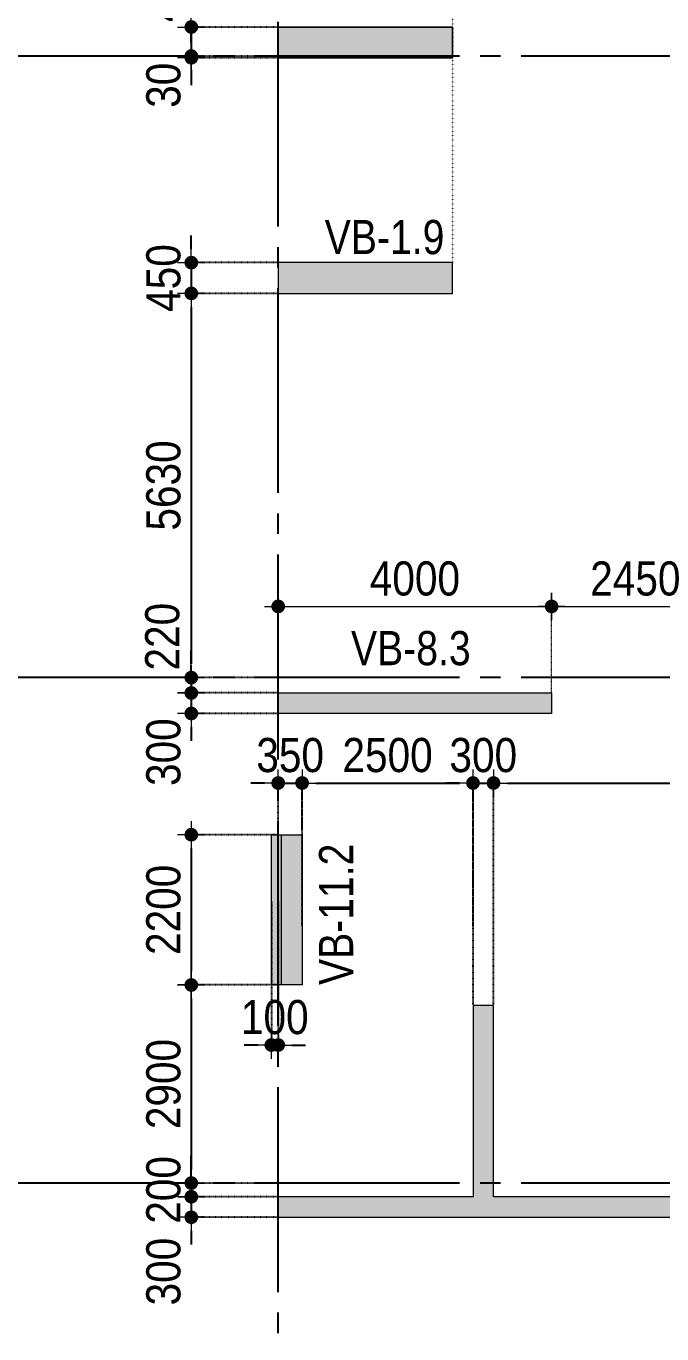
# Model space of a CAD drawing. Header units: millimetres. Extents: x -3973692 to -2843767, y 592734 to 838475.
# Drawn here: x -3875332 to -3866033, y 698024 to 717169 of the extents above; entities that cross this region are included whole.
import ezdxf
from ezdxf.enums import TextEntityAlignment as Align

# ---------------------------------------------------------------- set-up
doc = ezdxf.new("R2010")
doc.units = ezdxf.units.MM
doc.header["$MEASUREMENT"] = 0
doc.header["$PDMODE"] = 3
doc.header["$PDSIZE"] = -20
for name, pattern in [('CHG_XX_Luoi truc$0$MB_Luoi truc$0$Center101', [13, 10, -1, 1, -1]), ('DIVIDE2', [15.875, 6.35, -3.175, 0, -3.175, 0, -3.175]), ('DOT2', [0.125, 0, -0.125]), ('HIDDEN5', [2.8375, 1.25, -1.5875])]:
    doc.linetypes.add(name, pattern=pattern)
doc.layers.get('0').update_dxf_attribs({"lineweight": 9})
doc.layers.get('Defpoints').update_dxf_attribs({"color": 10, "lineweight": 0})
for name, color, linetype, lineweight in [("'S_General_Dim_1", 1, 'Continuous', 18), ("'S_General_Divide_3 Intermediate", 3, 'DIVIDE2', 40), ('CHG_XX_Cot_Ham 2$0$NS-DuongBao', 3, 'Continuous', 18), ('CHG_XX_Cot_Ham 2$0$NS-Pier-H2', 150, 'Continuous', 13), ('CHG_XX_Cot_Ham 2$0$NS-Pier-H2 @ 1', 150, 'Continuous', 13), ('CHG_XX_Cot_Ham 2$0$NS-Pier-H2 @ 150 VP1', 150, 'Continuous', 13), ('CHG_XX_Cot_Ham 2$0$NS-Pier-H2 @ 150 VP2', 150, 'Continuous', 13), ('CHG_XX_Cot_Ham 2$0$NS-Pier-H2 @ 150 VP3', 150, 'Continuous', 13), ('CHG_XX_Cot_Ham 2$0$NS-Pier-H2 @ 150 VP4', 150, 'Continuous', 13), ('CHG_XX_Cot_Ham 2$0$NS-Pier-H2 @ 150 VP5', 150, 'Continuous', 13), ('CHG_XX_Cot_Ham 2$0$NS-Pier-H2 @ 150 VP6', 150, 'Continuous', 13), ('CHG_XX_Cot_Ham 2$0$NS-Pier-H2 @ 150 VP7', 150, 'Continuous', 13), ('CHG_XX_Cot_Ham 2$0$NS-Pier-H2 @ 150 VP8', 150, 'Continuous', 13), ('CHG_XX_Cot_Ham 2$0$NS-Pier-H2 @ 150 VP9', 150, 'Continuous', 13), ('CHG_XX_Cot_Ham 2$0$NS-Pier-H2 @ 150 VPModel', 150, 'Continuous', 13), ('KTH', 154, 'Continuous', 9), ('TEXT', 7, 'Continuous', 15)]:
    doc.layers.add(name, color=color, linetype=linetype, lineweight=lineweight)
for name, color, linetype in [('CHG_XX_Cot_Ham 2$0$mb_cot tang 1-3$0$Concrete Line', 6, 'Continuous'), ('CHG_XX_Luoi truc$0$Grid', 34, 'Continuous'), ('CHG_XX_Luoi truc$0$Grid Line', 251, 'CHG_XX_Luoi truc$0$MB_Luoi truc$0$Center101'), ('dim', 1, 'Continuous')]:
    doc.layers.add(name, color=color, linetype=linetype)
doc.styles.add('arial', font='arial.ttf', dxfattribs={"width": 0.85})
doc.styles.add('CHG_XX_Luoi truc$0$MB_Luoi truc$0$Grid A-F$0$VNI-HelveCB', font='')
doc.styles.add('TTP-HelCon', font='')
doc.styles.get('CHG_XX_Luoi truc$0$MB_Luoi truc$0$Grid A-F$0$VNI-HelveCB').set_extended_font_data('VNI-Helve-Condense', bold=True)
doc.styles.get('TTP-HelCon').set_extended_font_data('VNI-Helve-Condense')
doc.dimstyles.new('200', dxfattribs={"dimscale": 200, "dimtxt": 2.5, "dimasz": 1, "dimexe": 0, "dimexo": 0, "dimgap": 0.75, "dimtad": 1, "dimdec": 0, "dimrnd": 10, "dimzin": 9, "dimdsep": 46, "dimtxsty": 'arial', "dimblk1": 'DIMDOT', "dimblk2": 'DIMDOT', "dimsah": 1, "dimcen": 2, "dimdle": 3, "dimclre": 8, "dimclrt": 2, "dimadec": 0, "dimazin": 0, "dimtfac": 1, "dimtdec": 0, "dimtix": 1, "dimtmove": 2, "dimatfit": 3, "dimldrblk": 'DIMPIJL', "dimfxl": 1, "dimtvp": 1.8, "dimtolj": 1, "dimtzin": 0, "dimarcsym": 0})

# ---------------------------------------------------------------- blocks, each defined once
blk = doc.blocks.new('*U3253')
at = {"layer": 'CHG_XX_Cot_Ham 2$0$NS-Pier-H2 @ 1'}
h = blk.add_hatch(color=256, dxfattribs=at)
h.dxf.hatch_style = 1
h.paths.add_polyline_path([(450, 0), (0, 0), (0, -2550), (450, -2550)])
at = {"layer": 'CHG_XX_Cot_Ham 2$0$NS-Pier-H2 @ 150 VP1'}
h = blk.add_hatch(color=256, dxfattribs=at)
h.dxf.hatch_style = 1
h.paths.add_polyline_path([(450, 0), (0, 0), (0, -2550), (450, -2550)])
at = {"layer": 'CHG_XX_Cot_Ham 2$0$NS-Pier-H2 @ 150 VP2'}
h = blk.add_hatch(color=256, dxfattribs=at)
h.dxf.hatch_style = 1
h.paths.add_polyline_path([(450, 0), (0, 0), (0, -2550), (450, -2550)])
at = {"layer": 'CHG_XX_Cot_Ham 2$0$NS-Pier-H2 @ 150 VP3'}
h = blk.add_hatch(color=256, dxfattribs=at)
h.dxf.hatch_style = 1
h.paths.add_polyline_path([(450, 0), (0, 0), (0, -2550), (450, -2550)])
at = {"layer": 'CHG_XX_Cot_Ham 2$0$NS-Pier-H2 @ 150 VP4'}
h = blk.add_hatch(color=256, dxfattribs=at)
h.dxf.hatch_style = 1
h.paths.add_polyline_path([(450, 0), (0, 0), (0, -2550), (450, -2550)])
at = {"layer": 'CHG_XX_Cot_Ham 2$0$NS-Pier-H2 @ 150 VP5'}
h = blk.add_hatch(color=256, dxfattribs=at)
h.dxf.hatch_style = 1
h.paths.add_polyline_path([(450, 0), (0, 0), (0, -2550), (450, -2550)])
at = {"layer": 'CHG_XX_Cot_Ham 2$0$NS-Pier-H2 @ 150 VP6'}
h = blk.add_hatch(color=256, dxfattribs=at)
h.dxf.hatch_style = 1
h.paths.add_polyline_path([(450, 0), (0, 0), (0, -2550), (450, -2550)])
at = {"layer": 'CHG_XX_Cot_Ham 2$0$NS-Pier-H2 @ 150 VP7'}
h = blk.add_hatch(color=256, dxfattribs=at)
h.dxf.hatch_style = 1
h.paths.add_polyline_path([(450, 0), (0, 0), (0, -2550), (450, -2550)])
at = {"layer": 'CHG_XX_Cot_Ham 2$0$NS-Pier-H2 @ 150 VP8'}
h = blk.add_hatch(color=256, dxfattribs=at)
h.dxf.hatch_style = 1
h.paths.add_polyline_path([(450, 0), (0, 0), (0, -2550), (450, -2550)])
at = {"layer": 'CHG_XX_Cot_Ham 2$0$NS-Pier-H2 @ 150 VP9'}
h = blk.add_hatch(color=256, dxfattribs=at)
h.dxf.hatch_style = 1
h.paths.add_polyline_path([(450, 0), (0, 0), (0, -2550), (450, -2550)])
at = {"layer": 'CHG_XX_Cot_Ham 2$0$NS-Pier-H2 @ 150 VPModel'}
h = blk.add_hatch(color=256, dxfattribs=at)
h.dxf.hatch_style = 1
h.paths.add_polyline_path([(450, 0), (0, 0), (0, -2550), (450, -2550)])
blk = doc.blocks.new('CHG_XX_Cot_Ham 2$0$Block A_C450x2250')
at = {"layer": 'CHG_XX_Cot_Ham 2$0$NS-Pier-H2'}
blk.add_lwpolyline([(450, -2550), (0, -2550), (0, 0), (450, 0)], close=True, dxfattribs=at)
blk.add_blockref('*U3253', (0, 0), dxfattribs=at)
blk = doc.blocks.new('CHG_XX_Cot_Ham 2$0$Block B_Core wall')
at = {"layer": 'CHG_XX_Cot_Ham 2$0$NS-Pier-H2'}
for points in [[(-7300, 300), (-7300, 3100), (-7600, 3100), (-7600, 300)], [(0, 300), (0, 3100), (-300, 3100), (-300, 300)], [(0, 0), (0, 300), (-10450, 300), (-10450, 0)]]:
    blk.add_hatch(color=256, dxfattribs=at).paths.add_polyline_path(points)
for p, q in [((-7300, 3100), (-7600, 3100)), ((-7600, 3100), (-7600, 300)), ((-7300, 300), (-7300, 3100)), ((-300, 3100), (-300, 300)), ((0, 3100), (-300, 3100)), ((0, 0), (0, 3100)), ((-7600, 300), (-10450, 300)), ((-10450, 300), (-10450, 0)), ((-300, 300), (-7300, 300)), ((-10450, 0), (0, 0))]:
    blk.add_line(p, q, dxfattribs=at)
blk = doc.blocks.new('*U2841')
at = {"layer": 'CHG_XX_Luoi truc$0$Grid Line'}
blk.add_line((0, 0), (0, 608), dxfattribs=at)
at = {"layer": 'CHG_XX_Luoi truc$0$Grid', "lineweight": -2, "style": 'CHG_XX_Luoi truc$0$MB_Luoi truc$0$Grid A-F$0$VNI-HelveCB'}
for tag, p in [('GRIDSUB', (0, 617)), ('GRID', (0, -9))]:
    blk.add_attdef(tag, text='', height=5, dxfattribs=at).set_placement(p, align=Align.MIDDLE)
blk = doc.blocks.new('*U2843')
at = {"layer": 'CHG_XX_Luoi truc$0$Grid Line'}
blk.add_line((0, 0), (0, 438), dxfattribs=at)
at = {"layer": 'CHG_XX_Luoi truc$0$Grid', "lineweight": -2, "style": 'CHG_XX_Luoi truc$0$MB_Luoi truc$0$Grid A-F$0$VNI-HelveCB'}
for tag, p in [('GRIDSUB', (0, 447)), ('GRID', (0, -9))]:
    blk.add_attdef(tag, text='', height=5, dxfattribs=at).set_placement(p, align=Align.MIDDLE)
blk = doc.blocks.new('CHG_XX_Luoi truc')
at = {"layer": 'CHG_XX_Luoi truc$0$Grid', "xscale": 300, "yscale": 300, "zscale": 300}
blk.add_blockref('*U2841', (76850, -12747), dxfattribs=at)
at = {"layer": 'CHG_XX_Luoi truc$0$Grid', "xscale": 300.0000000000013, "yscale": 300.0000000000013, "zscale": 300.0000000000013, "rotation": 90}
for p in [(110703, 106750), (110703, 97650), (110703, 90250)]:
    blk.add_blockref('*U2843', p, dxfattribs=at)
blk = doc.blocks.new('*U3258')
at = {"layer": 'CHG_XX_Cot_Ham 2$0$NS-Pier-H2 @ 1'}
h = blk.add_hatch(color=256, dxfattribs=at)
h.dxf.hatch_style = 1
h.paths.add_polyline_path([(77200, 95350), (76750, 95350), (76750, 93150), (77200, 93150)])
at = {"layer": 'CHG_XX_Cot_Ham 2$0$NS-Pier-H2 @ 150 VP1'}
h = blk.add_hatch(color=256, dxfattribs=at)
h.dxf.hatch_style = 1
h.paths.add_polyline_path([(77200, 95350), (76750, 95350), (76750, 93150), (77200, 93150)])
at = {"layer": 'CHG_XX_Cot_Ham 2$0$NS-Pier-H2 @ 150 VP2'}
h = blk.add_hatch(color=256, dxfattribs=at)
h.dxf.hatch_style = 1
h.paths.add_polyline_path([(77200, 95350), (76750, 95350), (76750, 93150), (77200, 93150)])
at = {"layer": 'CHG_XX_Cot_Ham 2$0$NS-Pier-H2 @ 150 VP3'}
h = blk.add_hatch(color=256, dxfattribs=at)
h.dxf.hatch_style = 1
h.paths.add_polyline_path([(77200, 95350), (76750, 95350), (76750, 93150), (77200, 93150)])
at = {"layer": 'CHG_XX_Cot_Ham 2$0$NS-Pier-H2 @ 150 VP4'}
h = blk.add_hatch(color=256, dxfattribs=at)
h.dxf.hatch_style = 1
h.paths.add_polyline_path([(77200, 95350), (76750, 95350), (76750, 93150), (77200, 93150)])
at = {"layer": 'CHG_XX_Cot_Ham 2$0$NS-Pier-H2 @ 150 VP5'}
h = blk.add_hatch(color=256, dxfattribs=at)
h.dxf.hatch_style = 1
h.paths.add_polyline_path([(77200, 95350), (76750, 95350), (76750, 93150), (77200, 93150)])
at = {"layer": 'CHG_XX_Cot_Ham 2$0$NS-Pier-H2 @ 150 VP6'}
h = blk.add_hatch(color=256, dxfattribs=at)
h.dxf.hatch_style = 1
h.paths.add_polyline_path([(77200, 95350), (76750, 95350), (76750, 93150), (77200, 93150)])
at = {"layer": 'CHG_XX_Cot_Ham 2$0$NS-Pier-H2 @ 150 VP7'}
h = blk.add_hatch(color=256, dxfattribs=at)
h.dxf.hatch_style = 1
h.paths.add_polyline_path([(77200, 95350), (76750, 95350), (76750, 93150), (77200, 93150)])
at = {"layer": 'CHG_XX_Cot_Ham 2$0$NS-Pier-H2 @ 150 VP8'}
h = blk.add_hatch(color=256, dxfattribs=at)
h.dxf.hatch_style = 1
h.paths.add_polyline_path([(77200, 95350), (76750, 95350), (76750, 93150), (77200, 93150)])
at = {"layer": 'CHG_XX_Cot_Ham 2$0$NS-Pier-H2 @ 150 VP9'}
h = blk.add_hatch(color=256, dxfattribs=at)
h.dxf.hatch_style = 1
h.paths.add_polyline_path([(77200, 95350), (76750, 95350), (76750, 93150), (77200, 93150)])
at = {"layer": 'CHG_XX_Cot_Ham 2$0$NS-Pier-H2 @ 150 VPModel'}
h = blk.add_hatch(color=256, dxfattribs=at)
h.dxf.hatch_style = 1
h.paths.add_polyline_path([(77200, 95350), (76750, 95350), (76750, 93150), (77200, 93150)])
blk = doc.blocks.new('CHG_XX_Cot_Ham 2')
at = {"layer": 'CHG_XX_Cot_Ham 2$0$NS-Pier-H2'}
h = blk.add_hatch(color=256, dxfattribs=at)
h.dxf.hatch_style = 1
h.paths.add_polyline_path([(99639.2, 163400), (-10900, 163400), (-10900, 85450), (-300, 85450), (-300, 84050), (32350, 84050), (32350, -9000), (103575.5, -9000), (106050, -6022), (106050, 158254.3)])
h.paths.add_polyline_path([(99533.7, 163100), (105750, 158110.4), (105750, 90450), (105650, 90450), (105750, 90450), (105750, 13850), (105750, 13722.3), (105750, -5913.6), (103434.7, -8700), (93599.8, -8700), (93299.8, -8700), (32650, -8700), (32650, 84350), (0, 84350), (0, 85750), (-10600, 85750), (-10600, 163100), (93600, 163100)], flags=16)
h = blk.add_hatch(color=256, dxfattribs=at)
h.dxf.hatch_style = 1
h.paths.add_polyline_path([(80850, 97125), (80850, 97425), (76850, 97425), (76850, 97125)])
h.paths.add_polyline_path([(83300, 97575), (83300, 97125), (87300, 97125), (87300, 97575)])
at = {"layer": 'CHG_XX_Cot_Ham 2$0$NS-DuongBao'}
blk.add_lwpolyline([(76850, 107175), (79400, 107175), (79400, 106725), (76850, 106725)], close=True, dxfattribs=at)
at = {"layer": 'CHG_XX_Cot_Ham 2$0$NS-Pier-H2'}
for points in [[(80850, 97125), (76850, 97125), (76850, 97425), (80850, 97425)], [(76750, 95350), (77200, 95350), (77200, 93150), (76750, 93150)], [(77200, 93150), (76900, 93150), (76900, 95350), (77200, 95350)]]:
    blk.add_lwpolyline(points, close=True, dxfattribs=at)
at = {"layer": 'CHG_XX_Cot_Ham 2$0$mb_cot tang 1-3$0$Concrete Line'}
blk.add_blockref('CHG_XX_Cot_Ham 2$0$Block B_Core wall', (87300, 89750), dxfattribs=at)
at = {"layer": 'CHG_XX_Cot_Ham 2$0$NS-Pier-H2'}
for name in ['CHG_XX_Luoi truc', '*U3258']:
    blk.add_blockref(name, (0, 0), dxfattribs=at)
at = {"layer": 'CHG_XX_Cot_Ham 2$0$NS-Pier-H2', "xscale": -1, "rotation": 90}
for p in [(76850, 107175), (76850, 103725)]:
    blk.add_blockref('CHG_XX_Cot_Ham 2$0$Block A_C450x2250', p, dxfattribs=at)
blk = doc.blocks.new('b')
at = {"layer": 'TEXT', "color": 3, "style": 'TTP-HelCon'}
for s, p in [('VB-1.9', (-22019, -48400)), ('VB-8.3', (-21635, -54418))]:
    blk.add_text(s, height=500, dxfattribs=at).set_placement(p)
blk.add_text('VB-11.2', height=500, rotation=90, dxfattribs=at).set_placement((-21603, -59100))
blk = doc.blocks.new('DIMDOT')
for p, q in [((0, -1), (0, 1)), ((1, 0), (-1, 0))]:
    blk.add_line(p, q)
at = {"const_width": 0.5}
blk.add_lwpolyline([(-0.25, 0, 1), (0.25, 0, 1)], format="xyb", close=True, dxfattribs=at)
blk = doc.blocks.new('*D1479')
at = {"layer": "'S_General_Dim_1", "color": 0, "lineweight": -2, "transparency": 16777216}
for p, q in [((-3872916, 717356), (-3872916, 717556)), ((-3872916, 717156), (-3872916, 716731)), ((-3872916, 716531), (-3872916, 716331))]:
    blk.add_line(p, q, dxfattribs=at)
at = {"layer": "'S_General_Dim_1", "color": 8, "linetype": 'HIDDEN5', "lineweight": -2, "transparency": 16777216}
for p, q in [((-3871645, 717156), (-3872916, 717156)), ((-3871645, 716731), (-3872916, 716731))]:
    blk.add_line(p, q, dxfattribs=at)
at = {"layer": 'Defpoints', "color": 0, "transparency": 16777216}
for p in [(-3871645, 717156), (-3872916, 716731), (-3871645, 716731)]:
    blk.add_point(p, dxfattribs=at)
at = {"layer": "'S_General_Dim_1", "color": 0, "lineweight": -2, "transparency": 16777216, "xscale": 200, "yscale": 200, "zscale": 200}
for p, rotation in [((-3872916, 717156), 270), ((-3872916, 716731), 90)]:
    blk.add_blockref('DIMDOT', p, dxfattribs=dict(at, rotation=rotation))
at = {"layer": "'S_General_Dim_1", "color": 2, "transparency": 16777216, "insert": (-3873322, 717725), "char_height": 500, "attachment_point": 5, "rotation": 90, "style": 'arial'}
blk.add_mtext('\\A1;430', dxfattribs=at)
blk = doc.blocks.new('DIMPIJL')
at = {"linetype": 'ByBlock'}
blk.add_solid([(-2.5, 0.417), (-2.5, -0.417), (0, 0)], dxfattribs=at)
blk = doc.blocks.new('*D1462')
at = {"layer": "'S_General_Dim_1", "color": 0, "lineweight": -2, "transparency": 16777216}
for p, q in [((-3872916, 716931), (-3872916, 717131)), ((-3872916, 716731), (-3872916, 716706)), ((-3872916, 716506), (-3872916, 716306))]:
    blk.add_line(p, q, dxfattribs=at)
at = {"layer": "'S_General_Dim_1", "color": 8, "linetype": 'HIDDEN5', "lineweight": -2, "transparency": 16777216}
for p, q in [((-3871645, 716731), (-3872916, 716731)), ((-3871645, 716706), (-3872916, 716706))]:
    blk.add_line(p, q, dxfattribs=at)
at = {"layer": 'Defpoints', "color": 0, "transparency": 16777216}
for p in [(-3872916, 716706), (-3871645, 716731), (-3871645, 716706)]:
    blk.add_point(p, dxfattribs=at)
at = {"layer": "'S_General_Dim_1", "color": 0, "lineweight": -2, "transparency": 16777216, "xscale": 200, "yscale": 200, "zscale": 200}
for p, rotation in [((-3872916, 716731), 270), ((-3872916, 716706), 90)]:
    blk.add_blockref('DIMDOT', p, dxfattribs=dict(at, rotation=rotation))
at = {"layer": "'S_General_Dim_1", "color": 2, "transparency": 16777216, "insert": (-3873322, 716303), "char_height": 500, "attachment_point": 5, "rotation": 90, "style": 'arial'}
blk.add_mtext('\\A1;30', dxfattribs=at)
blk = doc.blocks.new('*D1463')
at = {"layer": "'S_General_Dim_1", "color": 0, "lineweight": -2, "transparency": 16777216}
for p, q in [((-3872916, 713906), (-3872916, 714106)), ((-3872916, 713706), (-3872916, 713256)), ((-3872916, 713056), (-3872916, 712856))]:
    blk.add_line(p, q, dxfattribs=at)
at = {"layer": "'S_General_Dim_1", "color": 8, "linetype": 'HIDDEN5', "lineweight": -2, "transparency": 16777216}
for p, q in [((-3871645, 713706), (-3872916, 713706)), ((-3871645, 713256), (-3872916, 713256))]:
    blk.add_line(p, q, dxfattribs=at)
at = {"layer": 'Defpoints', "color": 0, "transparency": 16777216}
for p in [(-3871645, 713706), (-3872916, 713256), (-3871645, 713256)]:
    blk.add_point(p, dxfattribs=at)
at = {"layer": "'S_General_Dim_1", "color": 0, "lineweight": -2, "transparency": 16777216, "xscale": 200, "yscale": 200, "zscale": 200}
for p, rotation in [((-3872916, 713706), 270), ((-3872916, 713256), 90)]:
    blk.add_blockref('DIMDOT', p, dxfattribs=dict(at, rotation=rotation))
at = {"layer": "'S_General_Dim_1", "color": 2, "transparency": 16777216, "insert": (-3873322, 713481), "char_height": 500, "attachment_point": 5, "rotation": 90, "style": 'arial'}
blk.add_mtext('\\A1;450', dxfattribs=at)
blk = doc.blocks.new('*D1464')
at = {"layer": "'S_General_Dim_1", "color": 8, "linetype": 'HIDDEN5', "lineweight": -2, "transparency": 16777216}
for p, q in [((-3871645, 713256), (-3872916, 713256)), ((-3871645, 707631), (-3872916, 707631))]:
    blk.add_line(p, q, dxfattribs=at)
at = {"layer": "'S_General_Dim_1", "color": 0, "lineweight": -2, "transparency": 16777216}
blk.add_line((-3872916, 713056), (-3872916, 707831), dxfattribs=at)
at = {"layer": 'Defpoints', "color": 0, "transparency": 16777216}
for p in [(-3871645, 713256), (-3872916, 707631), (-3871645, 707631)]:
    blk.add_point(p, dxfattribs=at)
at = {"layer": "'S_General_Dim_1", "color": 0, "lineweight": -2, "transparency": 16777216, "xscale": 200, "yscale": 200, "zscale": 200}
for p, rotation in [((-3872916, 713256), 90), ((-3872916, 707631), 270)]:
    blk.add_blockref('DIMDOT', p, dxfattribs=dict(at, rotation=rotation))
at = {"layer": "'S_General_Dim_1", "color": 2, "transparency": 16777216, "insert": (-3873322, 710444), "char_height": 500, "attachment_point": 5, "rotation": 90, "style": 'arial'}
blk.add_mtext('\\A1;5630', dxfattribs=at)
blk = doc.blocks.new('*D1465')
at = {"layer": "'S_General_Dim_1", "color": 0, "lineweight": -2, "transparency": 16777216}
for p, q in [((-3872916, 707831), (-3872916, 708031)), ((-3872916, 707631), (-3872916, 707406)), ((-3872916, 707206), (-3872916, 707006))]:
    blk.add_line(p, q, dxfattribs=at)
at = {"layer": "'S_General_Dim_1", "color": 8, "linetype": 'HIDDEN5', "lineweight": -2, "transparency": 16777216}
for p, q in [((-3871645, 707631), (-3872916, 707631)), ((-3871645, 707406), (-3872916, 707406))]:
    blk.add_line(p, q, dxfattribs=at)
at = {"layer": 'Defpoints', "color": 0, "transparency": 16777216}
for p in [(-3871645, 707631), (-3872916, 707406), (-3871645, 707406)]:
    blk.add_point(p, dxfattribs=at)
at = {"layer": "'S_General_Dim_1", "color": 0, "lineweight": -2, "transparency": 16777216, "xscale": 200, "yscale": 200, "zscale": 200}
for p, rotation in [((-3872916, 707631), 270), ((-3872916, 707406), 90)]:
    blk.add_blockref('DIMDOT', p, dxfattribs=dict(at, rotation=rotation))
at = {"layer": "'S_General_Dim_1", "color": 2, "transparency": 16777216, "insert": (-3873338, 708230), "char_height": 500, "attachment_point": 5, "rotation": 90, "style": 'arial'}
blk.add_mtext('\\A1;220', dxfattribs=at)
blk = doc.blocks.new('*D1466')
at = {"layer": "'S_General_Dim_1", "color": 0, "lineweight": -2, "transparency": 16777216}
for p, q in [((-3872916, 707606), (-3872916, 707806)), ((-3872916, 707406), (-3872916, 707106)), ((-3872916, 706906), (-3872916, 706706))]:
    blk.add_line(p, q, dxfattribs=at)
at = {"layer": "'S_General_Dim_1", "color": 8, "linetype": 'HIDDEN5', "lineweight": -2, "transparency": 16777216}
for p, q in [((-3871645, 707406), (-3872916, 707406)), ((-3871645, 707106), (-3872916, 707106))]:
    blk.add_line(p, q, dxfattribs=at)
at = {"layer": 'Defpoints', "color": 0, "transparency": 16777216}
for p in [(-3871645, 707406), (-3872916, 707106), (-3871645, 707106)]:
    blk.add_point(p, dxfattribs=at)
at = {"layer": "'S_General_Dim_1", "color": 0, "lineweight": -2, "transparency": 16777216, "xscale": 200, "yscale": 200, "zscale": 200}
for p, rotation in [((-3872916, 707406), 270), ((-3872916, 707106), 90)]:
    blk.add_blockref('DIMDOT', p, dxfattribs=dict(at, rotation=rotation))
at = {"layer": "'S_General_Dim_1", "color": 2, "transparency": 16777216, "insert": (-3873322, 706540), "char_height": 500, "attachment_point": 5, "rotation": 90, "style": 'arial'}
blk.add_mtext('\\A1;300', dxfattribs=at)
blk = doc.blocks.new('*D1467')
at = {"layer": "'S_General_Dim_1", "color": 8, "linetype": 'HIDDEN5', "lineweight": -2, "transparency": 16777216}
for p, q in [((-3871645, 705331), (-3872916, 705331)), ((-3871645, 703131), (-3872916, 703131))]:
    blk.add_line(p, q, dxfattribs=at)
at = {"layer": "'S_General_Dim_1", "color": 0, "lineweight": -2, "transparency": 16777216}
blk.add_line((-3872916, 705131), (-3872916, 703331), dxfattribs=at)
at = {"layer": 'Defpoints', "color": 0, "transparency": 16777216}
for p in [(-3871645, 705331), (-3872916, 703131), (-3871645, 703131)]:
    blk.add_point(p, dxfattribs=at)
at = {"layer": "'S_General_Dim_1", "color": 0, "lineweight": -2, "transparency": 16777216, "xscale": 200, "yscale": 200, "zscale": 200}
for p, rotation in [((-3872916, 705331), 90), ((-3872916, 703131), 270)]:
    blk.add_blockref('DIMDOT', p, dxfattribs=dict(at, rotation=rotation))
at = {"layer": "'S_General_Dim_1", "color": 2, "transparency": 16777216, "insert": (-3873322, 704231), "char_height": 500, "attachment_point": 5, "rotation": 90, "style": 'arial'}
blk.add_mtext('\\A1;2200', dxfattribs=at)
blk = doc.blocks.new('*D1468')
at = {"layer": "'S_General_Dim_1", "color": 8, "linetype": 'HIDDEN5', "lineweight": -2, "transparency": 16777216}
for p, q in [((-3871645, 703131), (-3872916, 703131)), ((-3871645, 700231), (-3872916, 700231))]:
    blk.add_line(p, q, dxfattribs=at)
at = {"layer": "'S_General_Dim_1", "color": 0, "lineweight": -2, "transparency": 16777216}
blk.add_line((-3872916, 702931), (-3872916, 700431), dxfattribs=at)
at = {"layer": 'Defpoints', "color": 0, "transparency": 16777216}
for p in [(-3871645, 703131), (-3872916, 700231), (-3871645, 700231)]:
    blk.add_point(p, dxfattribs=at)
at = {"layer": "'S_General_Dim_1", "color": 0, "lineweight": -2, "transparency": 16777216, "xscale": 200, "yscale": 200, "zscale": 200}
for p, rotation in [((-3872916, 703131), 90), ((-3872916, 700231), 270)]:
    blk.add_blockref('DIMDOT', p, dxfattribs=dict(at, rotation=rotation))
at = {"layer": "'S_General_Dim_1", "color": 2, "transparency": 16777216, "insert": (-3873322, 701681), "char_height": 500, "attachment_point": 5, "rotation": 90, "style": 'arial'}
blk.add_mtext('\\A1;2900', dxfattribs=at)
blk = doc.blocks.new('*D1469')
at = {"layer": "'S_General_Dim_1", "color": 0, "lineweight": -2, "transparency": 16777216}
for p, q in [((-3872916, 700431), (-3872916, 700631)), ((-3872916, 700231), (-3872916, 700031)), ((-3872916, 699831), (-3872916, 699631))]:
    blk.add_line(p, q, dxfattribs=at)
at = {"layer": "'S_General_Dim_1", "color": 8, "linetype": 'HIDDEN5', "lineweight": -2, "transparency": 16777216}
for p, q in [((-3871645, 700231), (-3872916, 700231)), ((-3871645, 700031), (-3872916, 700031))]:
    blk.add_line(p, q, dxfattribs=at)
at = {"layer": 'Defpoints', "color": 0, "transparency": 16777216}
for p in [(-3871645, 700231), (-3872916, 700031), (-3871645, 700031)]:
    blk.add_point(p, dxfattribs=at)
at = {"layer": "'S_General_Dim_1", "color": 0, "lineweight": -2, "transparency": 16777216, "xscale": 200, "yscale": 200, "zscale": 200}
for p, rotation in [((-3872916, 700231), 270), ((-3872916, 700031), 90)]:
    blk.add_blockref('DIMDOT', p, dxfattribs=dict(at, rotation=rotation))
at = {"layer": "'S_General_Dim_1", "color": 2, "transparency": 16777216, "insert": (-3873322, 700131), "char_height": 500, "attachment_point": 5, "rotation": 90, "style": 'arial'}
blk.add_mtext('\\A1;200', dxfattribs=at)
blk = doc.blocks.new('*D1470')
at = {"layer": "'S_General_Dim_1", "color": 0, "lineweight": -2, "transparency": 16777216}
for p, q in [((-3872916, 700231), (-3872916, 700431)), ((-3872916, 700031), (-3872916, 699731)), ((-3872916, 699531), (-3872916, 699331))]:
    blk.add_line(p, q, dxfattribs=at)
at = {"layer": "'S_General_Dim_1", "color": 8, "linetype": 'HIDDEN5', "lineweight": -2, "transparency": 16777216}
for p, q in [((-3871645, 700031), (-3872916, 700031)), ((-3871645, 699731), (-3872916, 699731))]:
    blk.add_line(p, q, dxfattribs=at)
at = {"layer": 'Defpoints', "color": 0, "transparency": 16777216}
for p in [(-3871645, 700031), (-3872916, 699731), (-3871645, 699731)]:
    blk.add_point(p, dxfattribs=at)
at = {"layer": "'S_General_Dim_1", "color": 0, "lineweight": -2, "transparency": 16777216, "xscale": 200, "yscale": 200, "zscale": 200}
for p, rotation in [((-3872916, 700031), 270), ((-3872916, 699731), 90)]:
    blk.add_blockref('DIMDOT', p, dxfattribs=dict(at, rotation=rotation))
at = {"layer": "'S_General_Dim_1", "color": 2, "transparency": 16777216, "insert": (-3873322, 698935), "char_height": 500, "attachment_point": 5, "rotation": 90, "style": 'arial'}
blk.add_mtext('\\A1;300', dxfattribs=at)
blk = doc.blocks.new('*D1384')
at = {"layer": "'S_General_Dim_1", "color": 0, "lineweight": -2, "transparency": 16777216}
for p, q in [((-3868995, 706088), (-3869195, 706088)), ((-3868795, 706088), (-3868495, 706088)), ((-3868295, 706088), (-3868095, 706088))]:
    blk.add_line(p, q, dxfattribs=at)
at = {"layer": "'S_General_Dim_1", "color": 8, "linetype": 'HIDDEN5', "lineweight": -2, "transparency": 16777216}
for p, q in [((-3868795, 702831), (-3868795, 706088)), ((-3868495, 702831), (-3868495, 706088))]:
    blk.add_line(p, q, dxfattribs=at)
at = {"layer": 'Defpoints', "color": 0, "transparency": 16777216}
for p in [(-3868495, 706088), (-3868795, 702831), (-3868495, 702831)]:
    blk.add_point(p, dxfattribs=at)
at = {"layer": "'S_General_Dim_1", "color": 0, "lineweight": -2, "transparency": 16777216, "xscale": 200, "yscale": 200, "zscale": 200}
blk.add_blockref('DIMDOT', (-3868795, 706088), dxfattribs=at)
at = {"layer": "'S_General_Dim_1", "color": 0, "lineweight": -2, "transparency": 16777216, "xscale": 200, "yscale": 200, "zscale": 200, "rotation": 180}
blk.add_blockref('DIMDOT', (-3868495, 706088), dxfattribs=at)
at = {"layer": "'S_General_Dim_1", "color": 2, "transparency": 16777216, "insert": (-3868645, 706494), "char_height": 500, "attachment_point": 5, "style": 'arial'}
blk.add_mtext('\\A1;300', dxfattribs=at)
blk = doc.blocks.new('*D1385')
at = {"layer": "'S_General_Dim_1", "color": 8, "linetype": 'HIDDEN5', "lineweight": -2, "transparency": 16777216}
for p, q in [((-3868495, 702831), (-3868495, 706088)), ((-3861495, 702831), (-3861495, 706088))]:
    blk.add_line(p, q, dxfattribs=at)
at = {"layer": "'S_General_Dim_1", "color": 0, "lineweight": -2, "transparency": 16777216}
blk.add_line((-3868295, 706088), (-3861695, 706088), dxfattribs=at)
at = {"layer": 'Defpoints', "color": 0, "transparency": 16777216}
for p in [(-3861495, 706088), (-3868495, 702831), (-3861495, 702831)]:
    blk.add_point(p, dxfattribs=at)
at = {"layer": "'S_General_Dim_1", "color": 0, "lineweight": -2, "transparency": 16777216, "xscale": 200, "yscale": 200, "zscale": 200, "rotation": 180}
blk.add_blockref('DIMDOT', (-3868495, 706088), dxfattribs=at)
at = {"layer": "'S_General_Dim_1", "color": 0, "lineweight": -2, "transparency": 16777216, "xscale": 200, "yscale": 200, "zscale": 200}
blk.add_blockref('DIMDOT', (-3861495, 706088), dxfattribs=at)
at = {"layer": "'S_General_Dim_1", "color": 2, "transparency": 16777216, "insert": (-3864995, 706494), "char_height": 500, "attachment_point": 5, "style": 'arial'}
blk.add_mtext('\\A1;7000', dxfattribs=at)
blk = doc.blocks.new('*D2553')
at = {"layer": "'S_General_Dim_1", "color": 8, "linetype": 'HIDDEN5', "lineweight": -2, "transparency": 16777216}
for p, q in [((76850, 97425), (76850, 98692)), ((80850, 97425), (80850, 98692))]:
    blk.add_line(p, q, dxfattribs=at)
at = {"layer": "'S_General_Dim_1", "color": 0, "lineweight": -2, "transparency": 16777216}
blk.add_line((77050, 98692), (80650, 98692), dxfattribs=at)
at = {"layer": 'Defpoints', "color": 0, "transparency": 16777216}
for p in [(80850, 98692), (76850, 97425), (80850, 97425)]:
    blk.add_point(p, dxfattribs=at)
at = {"layer": "'S_General_Dim_1", "color": 0, "lineweight": -2, "transparency": 16777216, "xscale": 200, "yscale": 200, "zscale": 200, "rotation": 180}
blk.add_blockref('DIMDOT', (76850, 98692), dxfattribs=at)
at = {"layer": "'S_General_Dim_1", "color": 0, "lineweight": -2, "transparency": 16777216, "xscale": 200, "yscale": 200, "zscale": 200}
blk.add_blockref('DIMDOT', (80850, 98692), dxfattribs=at)
at = {"layer": "'S_General_Dim_1", "color": 2, "transparency": 16777216, "insert": (78850, 99098), "char_height": 500, "attachment_point": 5, "style": 'arial'}
blk.add_mtext('\\A1;4000', dxfattribs=at)
blk = doc.blocks.new('*D2554')
at = {"layer": "'S_General_Dim_1", "color": 8, "linetype": 'HIDDEN5', "lineweight": -2, "transparency": 16777216}
for p, q in [((80850, 97425), (80850, 98692)), ((83300, 97275), (83300, 98692))]:
    blk.add_line(p, q, dxfattribs=at)
at = {"layer": "'S_General_Dim_1", "color": 0, "lineweight": -2, "transparency": 16777216}
blk.add_line((81050, 98692), (83100, 98692), dxfattribs=at)
at = {"layer": 'Defpoints', "color": 0, "transparency": 16777216}
for p in [(83300, 98692), (80850, 97425), (83300, 97275)]:
    blk.add_point(p, dxfattribs=at)
at = {"layer": "'S_General_Dim_1", "color": 0, "lineweight": -2, "transparency": 16777216, "xscale": 200, "yscale": 200, "zscale": 200, "rotation": 180}
blk.add_blockref('DIMDOT', (80850, 98692), dxfattribs=at)
at = {"layer": "'S_General_Dim_1", "color": 0, "lineweight": -2, "transparency": 16777216, "xscale": 200, "yscale": 200, "zscale": 200}
blk.add_blockref('DIMDOT', (83300, 98692), dxfattribs=at)
at = {"layer": "'S_General_Dim_1", "color": 2, "transparency": 16777216, "insert": (82075, 99098), "char_height": 500, "attachment_point": 5, "style": 'arial'}
blk.add_mtext('\\A1;2450', dxfattribs=at)
blk = doc.blocks.new('*D2573')
at = {"layer": "'S_General_Dim_1", "color": 0, "lineweight": -2, "transparency": 16777216}
for p, q in [((-3871845, 706088), (-3872045, 706088)), ((-3871645, 706088), (-3871295, 706088)), ((-3871095, 706088), (-3870895, 706088))]:
    blk.add_line(p, q, dxfattribs=at)
at = {"layer": "'S_General_Dim_1", "color": 8, "linetype": 'HIDDEN5', "lineweight": -2, "transparency": 16777216}
for p, q in [((-3871645, 705406), (-3871645, 706088)), ((-3871295, 705406), (-3871295, 706088))]:
    blk.add_line(p, q, dxfattribs=at)
at = {"layer": 'Defpoints', "color": 0, "transparency": 16777216}
for p in [(-3871295, 706088), (-3871645, 705406), (-3871295, 705406)]:
    blk.add_point(p, dxfattribs=at)
at = {"layer": "'S_General_Dim_1", "color": 0, "lineweight": -2, "transparency": 16777216, "xscale": 200, "yscale": 200, "zscale": 200}
blk.add_blockref('DIMDOT', (-3871645, 706088), dxfattribs=at)
at = {"layer": "'S_General_Dim_1", "color": 0, "lineweight": -2, "transparency": 16777216, "xscale": 200, "yscale": 200, "zscale": 200, "rotation": 180}
blk.add_blockref('DIMDOT', (-3871295, 706088), dxfattribs=at)
at = {"layer": "'S_General_Dim_1", "color": 2, "transparency": 16777216, "insert": (-3871470, 706494), "char_height": 500, "attachment_point": 5, "style": 'arial'}
blk.add_mtext('\\A1;350', dxfattribs=at)
blk = doc.blocks.new('*D2617')
at = {"layer": 'Defpoints', "color": 0, "transparency": 16777216}
for p in [(-3868795, 706088), (-3871295, 703988), (-3868795, 703988)]:
    blk.add_point(p, dxfattribs=at)
at = {"layer": 'KTH', "color": 8, "linetype": 'HIDDEN5', "lineweight": -2, "transparency": 16777216}
for p, q in [((-3871295, 703988), (-3871295, 706088)), ((-3868795, 703988), (-3868795, 706088))]:
    blk.add_line(p, q, dxfattribs=at)
at = {"layer": 'KTH', "color": 0, "lineweight": -2, "transparency": 16777216}
blk.add_line((-3871095, 706088), (-3868995, 706088), dxfattribs=at)
at = {"layer": 'KTH', "color": 0, "lineweight": -2, "transparency": 16777216, "xscale": 200, "yscale": 200, "zscale": 200, "rotation": 180}
blk.add_blockref('DIMDOT', (-3871295, 706088), dxfattribs=at)
at = {"layer": 'KTH', "color": 0, "lineweight": -2, "transparency": 16777216, "xscale": 200, "yscale": 200, "zscale": 200}
blk.add_blockref('DIMDOT', (-3868795, 706088), dxfattribs=at)
at = {"layer": 'KTH', "color": 2, "transparency": 16777216, "insert": (-3870045, 706494), "char_height": 500, "attachment_point": 5, "style": 'arial'}
blk.add_mtext('\\A1;2500', dxfattribs=at)
blk = doc.blocks.new('*D2618')
at = {"layer": 'Defpoints', "color": 0, "transparency": 16777216}
for p in [(-3871745, 704352), (-3871645, 704352), (-3871645, 702252)]:
    blk.add_point(p, dxfattribs=at)
at = {"layer": 'KTH', "color": 8, "linetype": 'HIDDEN5', "lineweight": -2, "transparency": 16777216}
for p, q in [((-3871745, 704352), (-3871745, 702252)), ((-3871645, 704352), (-3871645, 702252))]:
    blk.add_line(p, q, dxfattribs=at)
at = {"layer": 'KTH', "color": 0, "lineweight": -2, "transparency": 16777216}
for p, q in [((-3871945, 702252), (-3872145, 702252)), ((-3871745, 702252), (-3871645, 702252)), ((-3871445, 702252), (-3871245, 702252))]:
    blk.add_line(p, q, dxfattribs=at)
at = {"layer": 'KTH', "color": 0, "lineweight": -2, "transparency": 16777216, "xscale": 200, "yscale": 200, "zscale": 200}
blk.add_blockref('DIMDOT', (-3871745, 702252), dxfattribs=at)
at = {"layer": 'KTH', "color": 0, "lineweight": -2, "transparency": 16777216, "xscale": 200, "yscale": 200, "zscale": 200, "rotation": 180}
blk.add_blockref('DIMDOT', (-3871645, 702252), dxfattribs=at)
at = {"layer": 'KTH', "color": 2, "transparency": 16777216, "insert": (-3871695, 702658), "char_height": 500, "attachment_point": 5, "style": 'arial'}
blk.add_mtext('\\A1;100', dxfattribs=at)
blk = doc.blocks.new('111')
at = {"layer": "'S_General_Dim_1"}
for base, p1, p2, picture, middle in [((80850, 98692.3), (76850, 97425), (80850, 97425), '*D2553', (78850, 99097.6)), ((83300, 98692.3), (80850, 97425), (83300, 97275), '*D2554', (82075, 99097.6))]:
    dim = blk.add_linear_dim(base=base, p1=p1, p2=p2, dimstyle='200', dxfattribs=at)
    dim.commit()
    dim.dimension.update_dxf_attribs({"geometry": picture, "text_midpoint": middle})

msp = doc.modelspace()

# ---------------------------------------------------------------- linework, layer by layer
at = {"layer": 'dim', "linetype": 'DOT2', "ltscale": 10}
msp.add_line((-3869095.2, 732906), (-3869095.2, 713706), dxfattribs=at)

# ---------------------------------------------------------------- block references
at = {"layer": "'S_General_Divide_3 Intermediate"}
msp.add_blockref('CHG_XX_Cot_Ham 2', (-3948495.2, 609981), dxfattribs=at)
at = {"layer": 'dim'}
msp.add_blockref('b', (-3848945.2, 762231), dxfattribs=at)
at = {"layer": 'TEXT'}
msp.add_blockref('111', (-3948495.2, 609981), dxfattribs=at)

# ---------------------------------------------------------------- dimensions: what is measured, and where the dimension line sits
at = {"layer": "'S_General_Dim_1"}
for base, p1, p2, picture, middle in [((-3872916.4, 716731), (-3871645.2, 717156), (-3871645.2, 716731), '*D1479', (-3873321.8, 717725)), ((-3872916.4, 716705.8), (-3871645.2, 716731), (-3871645.2, 716705.8), '*D1462', (-3873321.6, 716303)), ((-3872916.4, 707406), (-3871645.2, 707631), (-3871645.2, 707406), '*D1465', (-3873337.6, 708230.2)), ((-3872916.4, 707106), (-3871645.2, 707406), (-3871645.2, 707106), '*D1466', (-3873321.8, 706540.4)), ((-3872916.4, 699731), (-3871645.2, 700031), (-3871645.2, 699731), '*D1470', (-3873321.8, 698934.7))]:
    dim = msp.add_linear_dim(base=base, p1=p1, p2=p2, angle=90, dimstyle='200', dxfattribs=at)
    dim.commit()
    dim.dimension.update_dxf_attribs({"geometry": picture, "text_midpoint": middle, "dimtype": 160})
for base, p1, p2, picture, middle in [((-3872916.4, 713256), (-3871645.2, 713706), (-3871645.2, 713256), '*D1463', (-3873321.6, 713481)), ((-3872916.4, 707631), (-3871645.2, 713256), (-3871645.2, 707631), '*D1464', (-3873321.8, 710443.5)), ((-3872916.4, 703131), (-3871645.2, 705331), (-3871645.2, 703131), '*D1467', (-3873321.6, 704231)), ((-3872916.4, 700231), (-3871645.2, 703131), (-3871645.2, 700231), '*D1468', (-3873321.6, 701681)), ((-3872916.4, 700031), (-3871645.2, 700231), (-3871645.2, 700031), '*D1469', (-3873321.6, 700131))]:
    dim = msp.add_linear_dim(base=base, p1=p1, p2=p2, angle=90, dimstyle='200', dxfattribs=at)
    dim.commit()
    dim.dimension.update_dxf_attribs({"geometry": picture, "text_midpoint": middle})
for base, p1, p2, picture, middle in [((-3871295.2, 706088.3), (-3871645.2, 705406.2), (-3871295.2, 705406.2), '*D2573', (-3871470.2, 706493.7)), ((-3868495.2, 706088.3), (-3868795.2, 702831), (-3868495.2, 702831), '*D1384', (-3868645.2, 706493.7)), ((-3861495.2, 706088.3), (-3868495.2, 702831), (-3861495.2, 702831), '*D1385', (-3864995.2, 706493.6))]:
    dim = msp.add_linear_dim(base=base, p1=p1, p2=p2, dimstyle='200', dxfattribs=at)
    dim.commit()
    dim.dimension.update_dxf_attribs({"geometry": picture, "text_midpoint": middle})
at = {"layer": 'KTH'}
for base, p1, p2, picture, middle in [((-3868795.2, 706088.3), (-3871295.2, 703988.3), (-3868795.2, 703988.3), '*D2617', (-3870045.2, 706493.6)), ((-3871645.2, 702252.3), (-3871745.2, 704352.3), (-3871645.2, 704352.3), '*D2618', (-3871695.2, 702657.6))]:
    dim = msp.add_linear_dim(base=base, p1=p1, p2=p2, dimstyle='200', dxfattribs=at)
    dim.commit()
    dim.dimension.update_dxf_attribs({"geometry": picture, "text_midpoint": middle})

doc.saveas('drawing.dxf')
